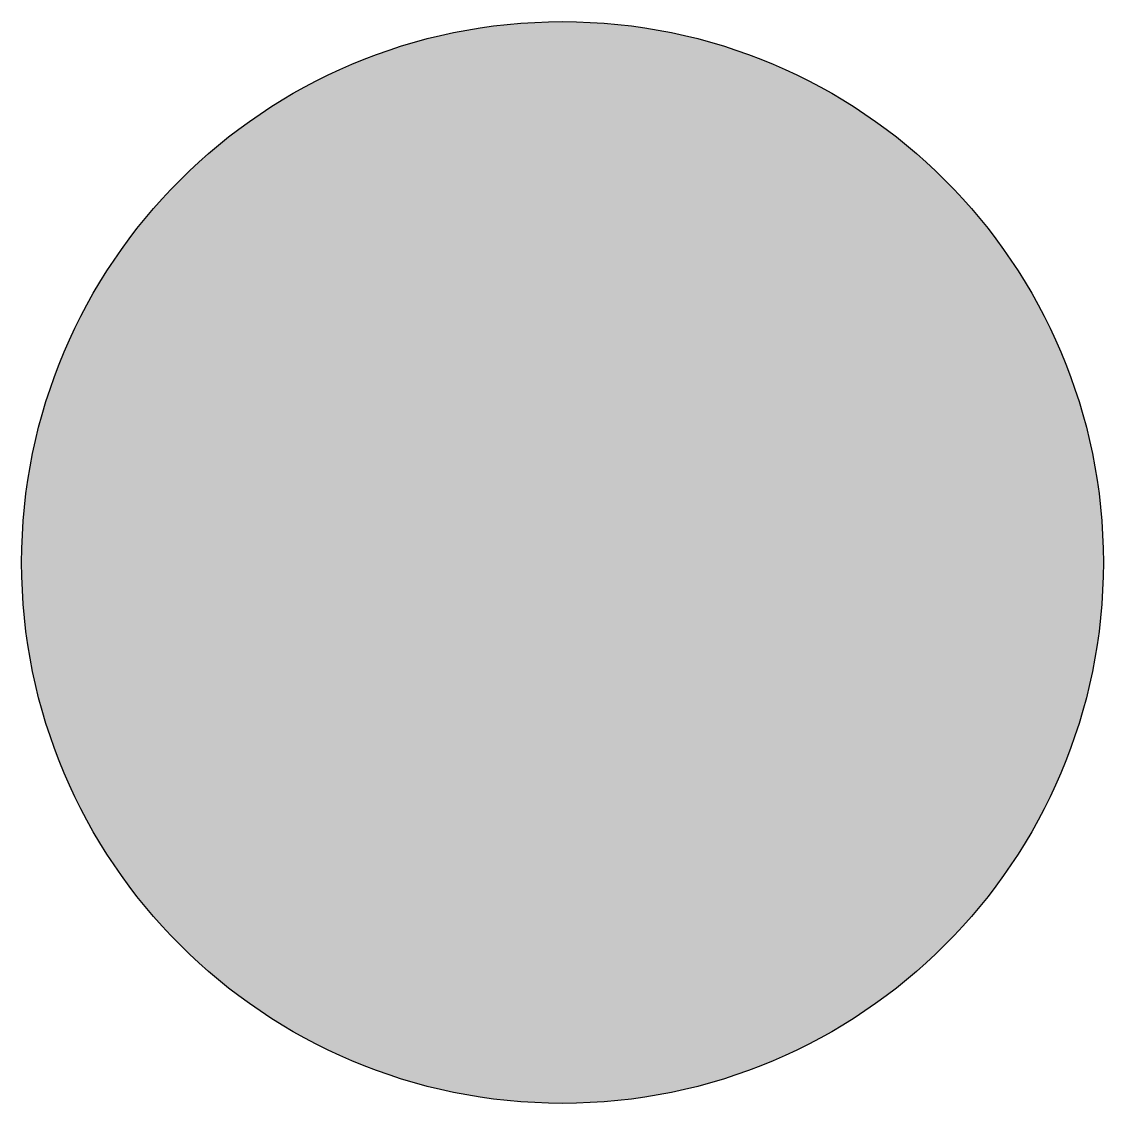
# Model space of a CAD drawing. Header units: millimetres. Extents: x -0.5 to 0.5, y -0.5 to 0.5.
import ezdxf

# ---------------------------------------------------------------- set-up
doc = ezdxf.new("R2010")
doc.units = ezdxf.units.MM

msp = doc.modelspace()

# ---------------------------------------------------------------- hatches: boundary and pattern name
msp.add_hatch(color=256).paths.add_polyline_path([(0.5, 0, 1), (-0.5, 0, 1)])

# ---------------------------------------------------------------- linework, layer by layer
msp.add_circle((0, 0), 0.5)

doc.saveas('drawing.dxf')
